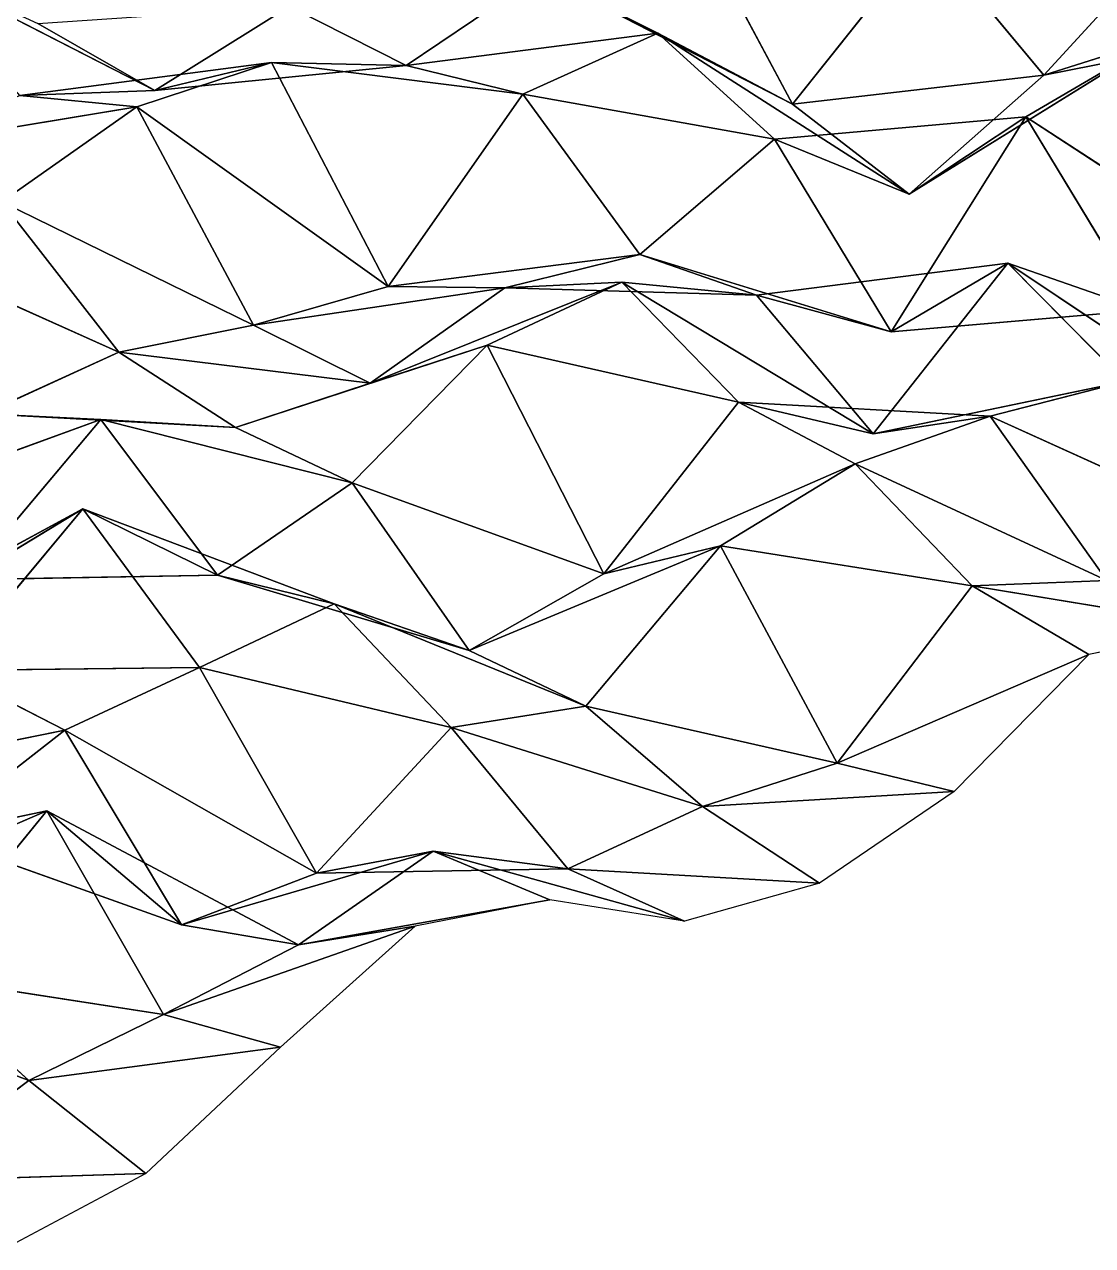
# Model space of a CAD drawing. Header units: metres. Extents: x -3703 to 431, y -1555 to 134.
# Drawn here: x -2411.8 to -2305.5, y -1152.8 to -1031.2 of the extents above; entities that cross this region are included whole.
import ezdxf

# ---------------------------------------------------------------- set-up
doc = ezdxf.new("R2010")
doc.units = ezdxf.units.M

msp = doc.modelspace()

# ---------------------------------------------------------------- linework, layer by layer
for p, q in [((-2346.9773, -1017.3152, -5489.7427), (-2335.3496, -1039.1039, -5525.1978)), ((-2335.3496, -1039.1039, -5525.1978), (-2346.9773, -1017.3152, -5489.7427)), ((-2296.8892, -1021.5759, -5514.452), (-2310.3057, -1036.2292, -5538.6714)), ((-2310.3057, -1036.2292, -5538.6714), (-2296.8892, -1021.5759, -5514.452)), ((-2321.933, -1022.2706, -5501.466), (-2335.3496, -1039.1039, -5525.1978)), ((-2335.3496, -1039.1039, -5525.1978), (-2321.933, -1022.2706, -5501.466)), ((-2321.933, -1022.2706, -5501.466), (-2310.3057, -1036.2292, -5538.6714)), ((-2310.3057, -1036.2292, -5538.6714), (-2321.933, -1022.2706, -5501.466)), ((-2398.854, -1037.7603, -5527.331), (-2423.898, -1024.899, -5517.3755)), ((-2423.898, -1024.899, -5517.3755), (-2398.854, -1037.7603, -5527.331)), ((-2360.3938, -1026.1862, -5515.255), (-2373.8098, -1035.2754, -5540.718)), ((-2373.8098, -1035.2754, -5540.718), (-2360.3938, -1026.1862, -5515.255)), ((-2335.3496, -1039.1039, -5525.1978), (-2360.3938, -1026.1862, -5515.255)), ((-2360.3938, -1026.1862, -5515.255), (-2348.7659, -1032.0547, -5554.269)), ((-2348.7659, -1032.0547, -5554.269), (-2360.3938, -1026.1862, -5515.255)), ((-2360.3938, -1026.1862, -5515.255), (-2335.3496, -1039.1039, -5525.1978)), ((-2385.4377, -1029.3804, -5501.7095), (-2398.854, -1037.7603, -5527.331)), ((-2398.854, -1037.7603, -5527.331), (-2385.4377, -1029.3804, -5501.7095)), ((-2385.4377, -1029.3804, -5501.7095), (-2373.8098, -1035.2754, -5540.718)), ((-2373.8098, -1035.2754, -5540.718), (-2385.4377, -1029.3804, -5501.7095)), ((-2410.4817, -1031.0618, -5488.5024), (-2398.854, -1037.7603, -5527.331)), ((-2398.854, -1037.7603, -5527.331), (-2410.4817, -1031.0618, -5488.5024)), ((-2285.2617, -1031.2744, -5552.611), (-2310.3057, -1036.2292, -5538.6714)), ((-2310.3057, -1036.2292, -5538.6714), (-2285.2617, -1031.2744, -5552.611)), ((-2348.7659, -1032.0547, -5554.269), (-2373.8098, -1035.2754, -5540.718)), ((-2373.8098, -1035.2754, -5540.718), (-2348.7659, -1032.0547, -5554.269)), ((-2348.7659, -1032.0547, -5554.269), (-2362.1824, -1038.1202, -5580.408)), ((-2362.1824, -1038.1202, -5580.408), (-2348.7659, -1032.0547, -5554.269)), ((-2335.3496, -1039.1039, -5525.1978), (-2348.7659, -1032.0547, -5554.269)), ((-2323.722, -1048.0784, -5563.5176), (-2348.7659, -1032.0547, -5554.269)), ((-2348.7659, -1032.0547, -5554.269), (-2335.3496, -1039.1039, -5525.1978)), ((-2348.7659, -1032.0547, -5554.269), (-2337.1384, -1042.5836, -5592.241)), ((-2337.1384, -1042.5836, -5592.241), (-2348.7659, -1032.0547, -5554.269)), ((-2348.7659, -1032.0547, -5554.269), (-2323.722, -1048.0784, -5563.5176)), ((-2298.678, -1032.5208, -5579.827), (-2323.722, -1048.0784, -5563.5176)), ((-2323.722, -1048.0784, -5563.5176), (-2298.678, -1032.5208, -5579.827)), ((-2298.678, -1032.5208, -5579.827), (-2312.0945, -1040.3555, -5605.571)), ((-2312.0945, -1040.3555, -5605.571), (-2298.678, -1032.5208, -5579.827)), ((-2310.3057, -1036.2292, -5538.6714), (-2298.678, -1032.5208, -5579.827)), ((-2298.678, -1032.5208, -5579.827), (-2310.3057, -1036.2292, -5538.6714)), ((-2387.2263, -1034.9658, -5568.282), (-2412.2705, -1038.2471, -5554.7173)), ((-2412.2705, -1038.2471, -5554.7173), (-2387.2263, -1034.9658, -5568.282)), ((-2387.2263, -1034.9658, -5568.282), (-2400.6428, -1039.3741, -5594.792)), ((-2400.6428, -1039.3741, -5594.792), (-2387.2263, -1034.9658, -5568.282)), ((-2398.854, -1037.7603, -5527.331), (-2387.2263, -1034.9658, -5568.282)), ((-2387.2263, -1034.9658, -5568.282), (-2398.854, -1037.7603, -5527.331)), ((-2373.8098, -1035.2754, -5540.718), (-2387.2263, -1034.9658, -5568.282)), ((-2362.1824, -1038.1202, -5580.408), (-2387.2263, -1034.9658, -5568.282)), ((-2387.2263, -1034.9658, -5568.282), (-2373.8098, -1035.2754, -5540.718)), ((-2387.2263, -1034.9658, -5568.282), (-2375.5986, -1057.2648, -5603.6226)), ((-2375.5986, -1057.2648, -5603.6226), (-2387.2263, -1034.9658, -5568.282)), ((-2387.2263, -1034.9658, -5568.282), (-2362.1824, -1038.1202, -5580.408)), ((-2373.8098, -1035.2754, -5540.718), (-2398.854, -1037.7603, -5527.331)), ((-2398.854, -1037.7603, -5527.331), (-2373.8098, -1035.2754, -5540.718)), ((-2373.8098, -1035.2754, -5540.718), (-2362.1824, -1038.1202, -5580.408)), ((-2362.1824, -1038.1202, -5580.408), (-2373.8098, -1035.2754, -5540.718)), ((-2310.3057, -1036.2292, -5538.6714), (-2335.3496, -1039.1039, -5525.1978)), ((-2335.3496, -1039.1039, -5525.1978), (-2310.3057, -1036.2292, -5538.6714)), ((-2310.3057, -1036.2292, -5538.6714), (-2323.722, -1048.0784, -5563.5176)), ((-2323.722, -1048.0784, -5563.5176), (-2310.3057, -1036.2292, -5538.6714)), ((-2398.854, -1037.7603, -5527.331), (-2412.2705, -1038.2471, -5554.7173)), ((-2412.2705, -1038.2471, -5554.7173), (-2398.854, -1037.7603, -5527.331)), ((-2412.2705, -1038.2471, -5554.7173), (-2400.6428, -1039.3741, -5594.792)), ((-2400.6428, -1039.3741, -5594.792), (-2412.2705, -1038.2471, -5554.7173)), ((-2362.1824, -1038.1202, -5580.408), (-2375.5986, -1057.2648, -5603.6226)), ((-2375.5986, -1057.2648, -5603.6226), (-2362.1824, -1038.1202, -5580.408)), ((-2337.1384, -1042.5836, -5592.241), (-2362.1824, -1038.1202, -5580.408)), ((-2362.1824, -1038.1202, -5580.408), (-2350.5547, -1054.0939, -5617.163)), ((-2350.5547, -1054.0939, -5617.163), (-2362.1824, -1038.1202, -5580.408)), ((-2362.1824, -1038.1202, -5580.408), (-2337.1384, -1042.5836, -5592.241)), ((-2400.6428, -1039.3741, -5594.792), (-2425.6868, -1043.5115, -5581.0356)), ((-2425.6868, -1043.5115, -5581.0356), (-2400.6428, -1039.3741, -5594.792)), ((-2400.6428, -1039.3741, -5594.792), (-2414.0593, -1048.8354, -5620.1724)), ((-2414.0593, -1048.8354, -5620.1724), (-2400.6428, -1039.3741, -5594.792)), ((-2375.5986, -1057.2648, -5603.6226), (-2400.6428, -1039.3741, -5594.792)), ((-2400.6428, -1039.3741, -5594.792), (-2389.0151, -1061.1064, -5630.26)), ((-2389.0151, -1061.1064, -5630.26), (-2400.6428, -1039.3741, -5594.792)), ((-2400.6428, -1039.3741, -5594.792), (-2375.5986, -1057.2648, -5603.6226)), ((-2335.3496, -1039.1039, -5525.1978), (-2323.722, -1048.0784, -5563.5176)), ((-2323.722, -1048.0784, -5563.5176), (-2335.3496, -1039.1039, -5525.1978)), ((-2312.0945, -1040.3555, -5605.571), (-2337.1384, -1042.5836, -5592.241)), ((-2337.1384, -1042.5836, -5592.241), (-2312.0945, -1040.3555, -5605.571)), ((-2312.0945, -1040.3555, -5605.571), (-2325.5107, -1061.7888, -5628.2734)), ((-2325.5107, -1061.7888, -5628.2734), (-2312.0945, -1040.3555, -5605.571)), ((-2323.722, -1048.0784, -5563.5176), (-2312.0945, -1040.3555, -5605.571)), ((-2312.0945, -1040.3555, -5605.571), (-2323.722, -1048.0784, -5563.5176)), ((-2287.0505, -1056.73, -5614.7407), (-2312.0945, -1040.3555, -5605.571)), ((-2312.0945, -1040.3555, -5605.571), (-2300.4668, -1059.6298, -5641.5874)), ((-2300.4668, -1059.6298, -5641.5874), (-2312.0945, -1040.3555, -5605.571)), ((-2312.0945, -1040.3555, -5605.571), (-2287.0505, -1056.73, -5614.7407)), ((-2337.1384, -1042.5836, -5592.241), (-2350.5547, -1054.0939, -5617.163)), ((-2350.5547, -1054.0939, -5617.163), (-2337.1384, -1042.5836, -5592.241)), ((-2323.722, -1048.0784, -5563.5176), (-2337.1384, -1042.5836, -5592.241)), ((-2337.1384, -1042.5836, -5592.241), (-2323.722, -1048.0784, -5563.5176)), ((-2337.1384, -1042.5836, -5592.241), (-2325.5107, -1061.7888, -5628.2734)), ((-2325.5107, -1061.7888, -5628.2734), (-2337.1384, -1042.5836, -5592.241)), ((-2389.0151, -1061.1064, -5630.26), (-2414.0593, -1048.8354, -5620.1724)), ((-2414.0593, -1048.8354, -5620.1724), (-2402.4316, -1063.8231, -5657.1475)), ((-2402.4316, -1063.8231, -5657.1475), (-2414.0593, -1048.8354, -5620.1724)), ((-2414.0593, -1048.8354, -5620.1724), (-2389.0151, -1061.1064, -5630.26)), ((-2402.4316, -1063.8231, -5657.1475), (-2427.4758, -1052.5685, -5646.833)), ((-2427.4758, -1052.5685, -5646.833), (-2402.4316, -1063.8231, -5657.1475)), ((-2350.5547, -1054.0939, -5617.163), (-2375.5986, -1057.2648, -5603.6226)), ((-2375.5986, -1057.2648, -5603.6226), (-2350.5547, -1054.0939, -5617.163)), ((-2350.5547, -1054.0939, -5617.163), (-2363.9712, -1057.39, -5643.922)), ((-2363.9712, -1057.39, -5643.922), (-2350.5547, -1054.0939, -5617.163)), ((-2325.5107, -1061.7888, -5628.2734), (-2350.5547, -1054.0939, -5617.163)), ((-2350.5547, -1054.0939, -5617.163), (-2338.9272, -1058.121, -5656.5894)), ((-2338.9272, -1058.121, -5656.5894), (-2350.5547, -1054.0939, -5617.163)), ((-2350.5547, -1054.0939, -5617.163), (-2325.5107, -1061.7888, -5628.2734)), ((-2313.8833, -1054.932, -5670.134), (-2338.9272, -1058.121, -5656.5894)), ((-2338.9272, -1058.121, -5656.5894), (-2313.8833, -1054.932, -5670.134)), ((-2313.8833, -1054.932, -5670.134), (-2327.2998, -1071.9574, -5693.8223)), ((-2327.2998, -1071.9574, -5693.8223), (-2313.8833, -1054.932, -5670.134)), ((-2325.5107, -1061.7888, -5628.2734), (-2313.8833, -1054.932, -5670.134)), ((-2313.8833, -1054.932, -5670.134), (-2325.5107, -1061.7888, -5628.2734)), ((-2300.4668, -1059.6298, -5641.5874), (-2313.8833, -1054.932, -5670.134)), ((-2288.8394, -1071.7034, -5679.215), (-2313.8833, -1054.932, -5670.134)), ((-2313.8833, -1054.932, -5670.134), (-2300.4668, -1059.6298, -5641.5874)), ((-2313.8833, -1054.932, -5670.134), (-2302.2559, -1066.7301, -5707.8223)), ((-2302.2559, -1066.7301, -5707.8223), (-2313.8833, -1054.932, -5670.134)), ((-2313.8833, -1054.932, -5670.134), (-2288.8394, -1071.7034, -5679.215)), ((-2352.3438, -1056.8275, -5684.374), (-2377.3877, -1066.9039, -5669.2896)), ((-2377.3877, -1066.9039, -5669.2896), (-2352.3438, -1056.8275, -5684.374)), ((-2352.3438, -1056.8275, -5684.374), (-2365.76, -1063.1207, -5710.4624)), ((-2365.76, -1063.1207, -5710.4624), (-2352.3438, -1056.8275, -5684.374)), ((-2363.9712, -1057.39, -5643.922), (-2352.3438, -1056.8275, -5684.374)), ((-2352.3438, -1056.8275, -5684.374), (-2363.9712, -1057.39, -5643.922)), ((-2338.9272, -1058.121, -5656.5894), (-2352.3438, -1056.8275, -5684.374)), ((-2327.2998, -1071.9574, -5693.8223), (-2352.3438, -1056.8275, -5684.374)), ((-2352.3438, -1056.8275, -5684.374), (-2338.9272, -1058.121, -5656.5894)), ((-2352.3438, -1056.8275, -5684.374), (-2340.716, -1068.8054, -5722.0225)), ((-2340.716, -1068.8054, -5722.0225), (-2352.3438, -1056.8275, -5684.374)), ((-2352.3438, -1056.8275, -5684.374), (-2327.2998, -1071.9574, -5693.8223)), ((-2375.5986, -1057.2648, -5603.6226), (-2389.0151, -1061.1064, -5630.26)), ((-2389.0151, -1061.1064, -5630.26), (-2375.5986, -1057.2648, -5603.6226)), ((-2363.9712, -1057.39, -5643.922), (-2389.0151, -1061.1064, -5630.26)), ((-2389.0151, -1061.1064, -5630.26), (-2363.9712, -1057.39, -5643.922)), ((-2363.9712, -1057.39, -5643.922), (-2377.3877, -1066.9039, -5669.2896)), ((-2377.3877, -1066.9039, -5669.2896), (-2363.9712, -1057.39, -5643.922)), ((-2375.5986, -1057.2648, -5603.6226), (-2363.9712, -1057.39, -5643.922)), ((-2363.9712, -1057.39, -5643.922), (-2375.5986, -1057.2648, -5603.6226)), ((-2338.9272, -1058.121, -5656.5894), (-2363.9712, -1057.39, -5643.922)), ((-2363.9712, -1057.39, -5643.922), (-2338.9272, -1058.121, -5656.5894)), ((-2325.5107, -1061.7888, -5628.2734), (-2338.9272, -1058.121, -5656.5894)), ((-2338.9272, -1058.121, -5656.5894), (-2325.5107, -1061.7888, -5628.2734)), ((-2338.9272, -1058.121, -5656.5894), (-2327.2998, -1071.9574, -5693.8223)), ((-2327.2998, -1071.9574, -5693.8223), (-2338.9272, -1058.121, -5656.5894)), ((-2300.4668, -1059.6298, -5641.5874), (-2325.5107, -1061.7888, -5628.2734)), ((-2325.5107, -1061.7888, -5628.2734), (-2300.4668, -1059.6298, -5641.5874)), ((-2389.0151, -1061.1064, -5630.26), (-2402.4316, -1063.8231, -5657.1475)), ((-2402.4316, -1063.8231, -5657.1475), (-2389.0151, -1061.1064, -5630.26)), ((-2389.0151, -1061.1064, -5630.26), (-2377.3877, -1066.9039, -5669.2896)), ((-2377.3877, -1066.9039, -5669.2896), (-2389.0151, -1061.1064, -5630.26)), ((-2402.4316, -1063.8231, -5657.1475), (-2415.848, -1069.9384, -5683.2754)), ((-2415.848, -1069.9384, -5683.2754), (-2402.4316, -1063.8231, -5657.1475)), ((-2377.3877, -1066.9039, -5669.2896), (-2402.4316, -1063.8231, -5657.1475)), ((-2402.4316, -1063.8231, -5657.1475), (-2390.804, -1071.3273, -5695.796)), ((-2390.804, -1071.3273, -5695.796), (-2402.4316, -1063.8231, -5657.1475)), ((-2402.4316, -1063.8231, -5657.1475), (-2377.3877, -1066.9039, -5669.2896)), ((-2365.76, -1063.1207, -5710.4624), (-2390.804, -1071.3273, -5695.796)), ((-2390.804, -1071.3273, -5695.796), (-2365.76, -1063.1207, -5710.4624)), ((-2365.76, -1063.1207, -5710.4624), (-2379.1765, -1076.8348, -5734.891)), ((-2379.1765, -1076.8348, -5734.891), (-2365.76, -1063.1207, -5710.4624)), ((-2377.3877, -1066.9039, -5669.2896), (-2365.76, -1063.1207, -5710.4624)), ((-2365.76, -1063.1207, -5710.4624), (-2377.3877, -1066.9039, -5669.2896)), ((-2340.716, -1068.8054, -5722.0225), (-2365.76, -1063.1207, -5710.4624)), ((-2365.76, -1063.1207, -5710.4624), (-2354.1326, -1085.8927, -5745.697)), ((-2354.1326, -1085.8927, -5745.697), (-2365.76, -1063.1207, -5710.4624)), ((-2365.76, -1063.1207, -5710.4624), (-2340.716, -1068.8054, -5722.0225)), ((-2377.3877, -1066.9039, -5669.2896), (-2390.804, -1071.3273, -5695.796)), ((-2390.804, -1071.3273, -5695.796), (-2377.3877, -1066.9039, -5669.2896)), ((-2302.2559, -1066.7301, -5707.8223), (-2327.2998, -1071.9574, -5693.8223)), ((-2327.2998, -1071.9574, -5693.8223), (-2302.2559, -1066.7301, -5707.8223)), ((-2302.2559, -1066.7301, -5707.8223), (-2315.672, -1070.1976, -5734.542)), ((-2315.672, -1070.1976, -5734.542), (-2302.2559, -1066.7301, -5707.8223)), ((-2340.716, -1068.8054, -5722.0225), (-2354.1326, -1085.8927, -5745.697)), ((-2354.1326, -1085.8927, -5745.697), (-2340.716, -1068.8054, -5722.0225)), ((-2327.2998, -1071.9574, -5693.8223), (-2340.716, -1068.8054, -5722.0225)), ((-2315.672, -1070.1976, -5734.542), (-2340.716, -1068.8054, -5722.0225)), ((-2340.716, -1068.8054, -5722.0225), (-2327.2998, -1071.9574, -5693.8223)), ((-2340.716, -1068.8054, -5722.0225), (-2329.0886, -1074.9418, -5760.9766)), ((-2329.0886, -1074.9418, -5760.9766), (-2340.716, -1068.8054, -5722.0225)), ((-2340.716, -1068.8054, -5722.0225), (-2315.672, -1070.1976, -5734.542)), ((-2390.804, -1071.3273, -5695.796), (-2415.848, -1069.9384, -5683.2754)), ((-2415.848, -1069.9384, -5683.2754), (-2404.2205, -1070.5288, -5723.4697)), ((-2404.2205, -1070.5288, -5723.4697), (-2415.848, -1069.9384, -5683.2754)), ((-2415.848, -1069.9384, -5683.2754), (-2390.804, -1071.3273, -5695.796)), ((-2315.672, -1070.1976, -5734.542), (-2329.0886, -1074.9418, -5760.9766)), ((-2329.0886, -1074.9418, -5760.9766), (-2315.672, -1070.1976, -5734.542)), ((-2327.2998, -1071.9574, -5693.8223), (-2315.672, -1070.1976, -5734.542)), ((-2315.672, -1070.1976, -5734.542), (-2327.2998, -1071.9574, -5693.8223)), ((-2290.6282, -1081.5251, -5744.8403), (-2315.672, -1070.1976, -5734.542)), ((-2315.672, -1070.1976, -5734.542), (-2304.0447, -1086.5503, -5771.2124)), ((-2304.0447, -1086.5503, -5771.2124), (-2315.672, -1070.1976, -5734.542)), ((-2315.672, -1070.1976, -5734.542), (-2290.6282, -1081.5251, -5744.8403)), ((-2404.2205, -1070.5288, -5723.4697), (-2429.2644, -1079.5996, -5708.6104)), ((-2429.2644, -1079.5996, -5708.6104), (-2404.2205, -1070.5288, -5723.4697)), ((-2404.2205, -1070.5288, -5723.4697), (-2417.6367, -1086.4689, -5747.401)), ((-2417.6367, -1086.4689, -5747.401), (-2404.2205, -1070.5288, -5723.4697)), ((-2390.804, -1071.3273, -5695.796), (-2404.2205, -1070.5288, -5723.4697)), ((-2379.1765, -1076.8348, -5734.891), (-2404.2205, -1070.5288, -5723.4697)), ((-2404.2205, -1070.5288, -5723.4697), (-2390.804, -1071.3273, -5695.796)), ((-2404.2205, -1070.5288, -5723.4697), (-2392.5928, -1086.0211, -5760.332)), ((-2392.5928, -1086.0211, -5760.332), (-2404.2205, -1070.5288, -5723.4697)), ((-2404.2205, -1070.5288, -5723.4697), (-2379.1765, -1076.8348, -5734.891)), ((-2390.804, -1071.3273, -5695.796), (-2379.1765, -1076.8348, -5734.891)), ((-2379.1765, -1076.8348, -5734.891), (-2390.804, -1071.3273, -5695.796)), ((-2329.0886, -1074.9418, -5760.9766), (-2354.1326, -1085.8927, -5745.697)), ((-2354.1326, -1085.8927, -5745.697), (-2329.0886, -1074.9418, -5760.9766)), ((-2329.0886, -1074.9418, -5760.9766), (-2342.505, -1083.115, -5786.6445)), ((-2342.505, -1083.115, -5786.6445), (-2329.0886, -1074.9418, -5760.9766)), ((-2304.0447, -1086.5503, -5771.2124), (-2329.0886, -1074.9418, -5760.9766)), ((-2329.0886, -1074.9418, -5760.9766), (-2317.461, -1087.0817, -5798.589)), ((-2317.461, -1087.0817, -5798.589), (-2329.0886, -1074.9418, -5760.9766)), ((-2329.0886, -1074.9418, -5760.9766), (-2304.0447, -1086.5503, -5771.2124)), ((-2379.1765, -1076.8348, -5734.891), (-2392.5928, -1086.0211, -5760.332)), ((-2392.5928, -1086.0211, -5760.332), (-2379.1765, -1076.8348, -5734.891)), ((-2354.1326, -1085.8927, -5745.697), (-2379.1765, -1076.8348, -5734.891)), ((-2379.1765, -1076.8348, -5734.891), (-2367.5488, -1093.5177, -5771.4873)), ((-2367.5488, -1093.5177, -5771.4873), (-2379.1765, -1076.8348, -5734.891)), ((-2379.1765, -1076.8348, -5734.891), (-2354.1326, -1085.8927, -5745.697)), ((-2406.0093, -1079.4098, -5789.306), (-2431.0532, -1092.9856, -5773.4395)), ((-2431.0532, -1092.9856, -5773.4395), (-2406.0093, -1079.4098, -5789.306)), ((-2406.0093, -1079.4098, -5789.306), (-2419.4258, -1095.5051, -5813.2026)), ((-2419.4258, -1095.5051, -5813.2026), (-2406.0093, -1079.4098, -5789.306)), ((-2417.6367, -1086.4689, -5747.401), (-2406.0093, -1079.4098, -5789.306)), ((-2406.0093, -1079.4098, -5789.306), (-2417.6367, -1086.4689, -5747.401)), ((-2392.5928, -1086.0211, -5760.332), (-2406.0093, -1079.4098, -5789.306)), ((-2380.9653, -1088.8733, -5800.0215), (-2406.0093, -1079.4098, -5789.306)), ((-2406.0093, -1079.4098, -5789.306), (-2392.5928, -1086.0211, -5760.332)), ((-2406.0093, -1079.4098, -5789.306), (-2394.3818, -1095.2256, -5826.096)), ((-2394.3818, -1095.2256, -5826.096), (-2406.0093, -1079.4098, -5789.306)), ((-2406.0093, -1079.4098, -5789.306), (-2380.9653, -1088.8733, -5800.0215)), ((-2342.505, -1083.115, -5786.6445), (-2367.5488, -1093.5177, -5771.4873)), ((-2367.5488, -1093.5177, -5771.4873), (-2342.505, -1083.115, -5786.6445)), ((-2342.505, -1083.115, -5786.6445), (-2355.9214, -1099.0826, -5810.57)), ((-2355.9214, -1099.0826, -5810.57), (-2342.505, -1083.115, -5786.6445)), ((-2354.1326, -1085.8927, -5745.697), (-2342.505, -1083.115, -5786.6445)), ((-2342.505, -1083.115, -5786.6445), (-2354.1326, -1085.8927, -5745.697)), ((-2317.461, -1087.0817, -5798.589), (-2342.505, -1083.115, -5786.6445)), ((-2342.505, -1083.115, -5786.6445), (-2330.8774, -1104.7305, -5822.138)), ((-2330.8774, -1104.7305, -5822.138), (-2342.505, -1083.115, -5786.6445)), ((-2342.505, -1083.115, -5786.6445), (-2317.461, -1087.0817, -5798.589)), ((-2392.5928, -1086.0211, -5760.332), (-2417.6367, -1086.4689, -5747.401)), ((-2417.6367, -1086.4689, -5747.401), (-2392.5928, -1086.0211, -5760.332)), ((-2367.5488, -1093.5177, -5771.4873), (-2392.5928, -1086.0211, -5760.332)), ((-2392.5928, -1086.0211, -5760.332), (-2380.9653, -1088.8733, -5800.0215)), ((-2380.9653, -1088.8733, -5800.0215), (-2392.5928, -1086.0211, -5760.332)), ((-2392.5928, -1086.0211, -5760.332), (-2367.5488, -1093.5177, -5771.4873)), ((-2354.1326, -1085.8927, -5745.697), (-2367.5488, -1093.5177, -5771.4873)), ((-2367.5488, -1093.5177, -5771.4873), (-2354.1326, -1085.8927, -5745.697)), ((-2317.461, -1087.0817, -5798.589), (-2330.8774, -1104.7305, -5822.138)), ((-2330.8774, -1104.7305, -5822.138), (-2317.461, -1087.0817, -5798.589)), ((-2304.0447, -1086.5503, -5771.2124), (-2317.461, -1087.0817, -5798.589)), ((-2317.461, -1087.0817, -5798.589), (-2304.0447, -1086.5503, -5771.2124)), ((-2292.417, -1091.201, -5810.499), (-2317.461, -1087.0817, -5798.589)), ((-2317.461, -1087.0817, -5798.589), (-2305.8335, -1093.9143, -5837.3877)), ((-2305.8335, -1093.9143, -5837.3877), (-2317.461, -1087.0817, -5798.589)), ((-2317.461, -1087.0817, -5798.589), (-2292.417, -1091.201, -5810.499)), ((-2380.9653, -1088.8733, -5800.0215), (-2394.3818, -1095.2256, -5826.096)), ((-2394.3818, -1095.2256, -5826.096), (-2380.9653, -1088.8733, -5800.0215)), ((-2367.5488, -1093.5177, -5771.4873), (-2380.9653, -1088.8733, -5800.0215)), ((-2355.9214, -1099.0826, -5810.57), (-2380.9653, -1088.8733, -5800.0215)), ((-2380.9653, -1088.8733, -5800.0215), (-2367.5488, -1093.5177, -5771.4873)), ((-2380.9653, -1088.8733, -5800.0215), (-2369.338, -1101.1913, -5837.5938)), ((-2369.338, -1101.1913, -5837.5938), (-2380.9653, -1088.8733, -5800.0215)), ((-2380.9653, -1088.8733, -5800.0215), (-2355.9214, -1099.0826, -5810.57)), ((-2292.417, -1091.201, -5810.499), (-2305.8335, -1093.9143, -5837.3877)), ((-2367.5488, -1093.5177, -5771.4873), (-2355.9214, -1099.0826, -5810.57)), ((-2355.9214, -1099.0826, -5810.57), (-2367.5488, -1093.5177, -5771.4873)), ((-2305.8335, -1093.9143, -5837.3877), (-2330.8774, -1104.7305, -5822.138)), ((-2330.8774, -1104.7305, -5822.138), (-2305.8335, -1093.9143, -5837.3877)), ((-2305.8335, -1093.9143, -5837.3877), (-2319.25, -1107.5591, -5861.832)), ((-2394.3818, -1095.2256, -5826.096), (-2419.4258, -1095.5051, -5813.2026)), ((-2419.4258, -1095.5051, -5813.2026), (-2394.3818, -1095.2256, -5826.096)), ((-2419.4258, -1095.5051, -5813.2026), (-2407.798, -1101.4558, -5852.1987)), ((-2407.798, -1101.4558, -5852.1987), (-2419.4258, -1095.5051, -5813.2026)), ((-2394.3818, -1095.2256, -5826.096), (-2407.798, -1101.4558, -5852.1987)), ((-2407.798, -1101.4558, -5852.1987), (-2394.3818, -1095.2256, -5826.096)), ((-2369.338, -1101.1913, -5837.5938), (-2394.3818, -1095.2256, -5826.096)), ((-2394.3818, -1095.2256, -5826.096), (-2382.7542, -1115.6907, -5861.8467)), ((-2382.7542, -1115.6907, -5861.8467), (-2394.3818, -1095.2256, -5826.096)), ((-2394.3818, -1095.2256, -5826.096), (-2369.338, -1101.1913, -5837.5938)), ((-2355.9214, -1099.0826, -5810.57), (-2369.338, -1101.1913, -5837.5938)), ((-2369.338, -1101.1913, -5837.5938), (-2355.9214, -1099.0826, -5810.57)), ((-2330.8774, -1104.7305, -5822.138), (-2355.9214, -1099.0826, -5810.57)), ((-2355.9214, -1099.0826, -5810.57), (-2344.294, -1109.066, -5848.664)), ((-2344.294, -1109.066, -5848.664), (-2355.9214, -1099.0826, -5810.57)), ((-2355.9214, -1099.0826, -5810.57), (-2330.8774, -1104.7305, -5822.138)), ((-2407.798, -1101.4558, -5852.1987), (-2432.842, -1106.5027, -5838.239)), ((-2432.842, -1106.5027, -5838.239), (-2407.798, -1101.4558, -5852.1987)), ((-2407.798, -1101.4558, -5852.1987), (-2421.2146, -1111.9088, -5877.3564)), ((-2421.2146, -1111.9088, -5877.3564), (-2407.798, -1101.4558, -5852.1987)), ((-2382.7542, -1115.6907, -5861.8467), (-2407.798, -1101.4558, -5852.1987)), ((-2407.798, -1101.4558, -5852.1987), (-2396.1707, -1120.8523, -5888.188)), ((-2396.1707, -1120.8523, -5888.188), (-2407.798, -1101.4558, -5852.1987)), ((-2407.798, -1101.4558, -5852.1987), (-2382.7542, -1115.6907, -5861.8467)), ((-2369.338, -1101.1913, -5837.5938), (-2382.7542, -1115.6907, -5861.8467)), ((-2382.7542, -1115.6907, -5861.8467), (-2369.338, -1101.1913, -5837.5938)), ((-2344.294, -1109.066, -5848.664), (-2369.338, -1101.1913, -5837.5938)), ((-2369.338, -1101.1913, -5837.5938), (-2357.7102, -1115.262, -5874.774)), ((-2357.7102, -1115.262, -5874.774), (-2369.338, -1101.1913, -5837.5938)), ((-2369.338, -1101.1913, -5837.5938), (-2344.294, -1109.066, -5848.664)), ((-2330.8774, -1104.7305, -5822.138), (-2344.294, -1109.066, -5848.664)), ((-2344.294, -1109.066, -5848.664), (-2330.8774, -1104.7305, -5822.138)), ((-2330.8774, -1104.7305, -5822.138), (-2319.25, -1107.5591, -5861.832)), ((-2319.25, -1107.5591, -5861.832), (-2330.8774, -1104.7305, -5822.138)), ((-2319.25, -1107.5591, -5861.832), (-2344.294, -1109.066, -5848.664)), ((-2344.294, -1109.066, -5848.664), (-2319.25, -1107.5591, -5861.832)), ((-2319.25, -1107.5591, -5861.832), (-2332.6663, -1116.6849, -5887.287)), ((-2344.294, -1109.066, -5848.664), (-2357.7102, -1115.262, -5874.774)), ((-2357.7102, -1115.262, -5874.774), (-2344.294, -1109.066, -5848.664)), ((-2344.294, -1109.066, -5848.664), (-2332.6663, -1116.6849, -5887.287)), ((-2332.6663, -1116.6849, -5887.287), (-2344.294, -1109.066, -5848.664)), ((-2409.5872, -1109.5105, -5918.2197), (-2434.631, -1120.2896, -5902.9785)), ((-2434.631, -1120.2896, -5902.9785), (-2409.5872, -1109.5105, -5918.2197)), ((-2409.5872, -1109.5105, -5918.2197), (-2423.0034, -1125.8973, -5942.0513)), ((-2423.0034, -1125.8973, -5942.0513), (-2409.5872, -1109.5105, -5918.2197)), ((-2421.2146, -1111.9088, -5877.3564), (-2409.5872, -1109.5105, -5918.2197)), ((-2409.5872, -1109.5105, -5918.2197), (-2421.2146, -1111.9088, -5877.3564)), ((-2396.1707, -1120.8523, -5888.188), (-2409.5872, -1109.5105, -5918.2197)), ((-2384.5432, -1122.8452, -5928.0693), (-2409.5872, -1109.5105, -5918.2197)), ((-2409.5872, -1109.5105, -5918.2197), (-2396.1707, -1120.8523, -5888.188)), ((-2409.5872, -1109.5105, -5918.2197), (-2397.9595, -1129.7644, -5954.0176)), ((-2397.9595, -1129.7644, -5954.0176), (-2409.5872, -1109.5105, -5918.2197)), ((-2409.5872, -1109.5105, -5918.2197), (-2384.5432, -1122.8452, -5928.0693)), ((-2396.1707, -1120.8523, -5888.188), (-2421.2146, -1111.9088, -5877.3564)), ((-2421.2146, -1111.9088, -5877.3564), (-2396.1707, -1120.8523, -5888.188)), ((-2371.1267, -1113.5237, -5902.6577), (-2396.1707, -1120.8523, -5888.188)), ((-2396.1707, -1120.8523, -5888.188), (-2371.1267, -1113.5237, -5902.6577)), ((-2371.1267, -1113.5237, -5902.6577), (-2384.5432, -1122.8452, -5928.0693)), ((-2384.5432, -1122.8452, -5928.0693), (-2371.1267, -1113.5237, -5902.6577)), ((-2382.7542, -1115.6907, -5861.8467), (-2371.1267, -1113.5237, -5902.6577)), ((-2371.1267, -1113.5237, -5902.6577), (-2382.7542, -1115.6907, -5861.8467)), ((-2357.7102, -1115.262, -5874.774), (-2371.1267, -1113.5237, -5902.6577)), ((-2346.0828, -1120.4906, -5913.931), (-2371.1267, -1113.5237, -5902.6577)), ((-2371.1267, -1113.5237, -5902.6577), (-2357.7102, -1115.262, -5874.774)), ((-2371.1267, -1113.5237, -5902.6577), (-2359.4993, -1118.3523, -5941.9053)), ((-2359.4993, -1118.3523, -5941.9053), (-2371.1267, -1113.5237, -5902.6577)), ((-2371.1267, -1113.5237, -5902.6577), (-2346.0828, -1120.4906, -5913.931)), ((-2357.7102, -1115.262, -5874.774), (-2382.7542, -1115.6907, -5861.8467)), ((-2382.7542, -1115.6907, -5861.8467), (-2357.7102, -1115.262, -5874.774)), ((-2332.6663, -1116.6849, -5887.287), (-2357.7102, -1115.262, -5874.774)), ((-2357.7102, -1115.262, -5874.774), (-2346.0828, -1120.4906, -5913.931)), ((-2346.0828, -1120.4906, -5913.931), (-2357.7102, -1115.262, -5874.774)), ((-2357.7102, -1115.262, -5874.774), (-2332.6663, -1116.6849, -5887.287)), ((-2382.7542, -1115.6907, -5861.8467), (-2396.1707, -1120.8523, -5888.188)), ((-2396.1707, -1120.8523, -5888.188), (-2382.7542, -1115.6907, -5861.8467)), ((-2332.6663, -1116.6849, -5887.287), (-2346.0828, -1120.4906, -5913.931)), ((-2359.4993, -1118.3523, -5941.9053), (-2384.5432, -1122.8452, -5928.0693)), ((-2384.5432, -1122.8452, -5928.0693), (-2359.4993, -1118.3523, -5941.9053)), ((-2359.4993, -1118.3523, -5941.9053), (-2372.9155, -1120.9863, -5968.8115)), ((-2346.0828, -1120.4906, -5913.931), (-2359.4993, -1118.3523, -5941.9053)), ((-2372.9155, -1120.9863, -5968.8115), (-2397.9595, -1129.7644, -5954.0176)), ((-2397.9595, -1129.7644, -5954.0176), (-2372.9155, -1120.9863, -5968.8115)), ((-2396.1707, -1120.8523, -5888.188), (-2384.5432, -1122.8452, -5928.0693)), ((-2384.5432, -1122.8452, -5928.0693), (-2396.1707, -1120.8523, -5888.188)), ((-2372.9155, -1120.9863, -5968.8115), (-2386.332, -1133.0396, -5993.612)), ((-2384.5432, -1122.8452, -5928.0693), (-2372.9155, -1120.9863, -5968.8115)), ((-2372.9155, -1120.9863, -5968.8115), (-2384.5432, -1122.8452, -5928.0693)), ((-2384.5432, -1122.8452, -5928.0693), (-2397.9595, -1129.7644, -5954.0176)), ((-2397.9595, -1129.7644, -5954.0176), (-2384.5432, -1122.8452, -5928.0693)), ((-2397.9595, -1129.7644, -5954.0176), (-2423.0034, -1125.8973, -5942.0513)), ((-2423.0034, -1125.8973, -5942.0513), (-2411.376, -1136.3517, -5980.04)), ((-2411.376, -1136.3517, -5980.04), (-2423.0034, -1125.8973, -5942.0513)), ((-2423.0034, -1125.8973, -5942.0513), (-2397.9595, -1129.7644, -5954.0176)), ((-2411.376, -1136.3517, -5980.04), (-2436.42, -1126.8063, -5969.3433)), ((-2436.42, -1126.8063, -5969.3433), (-2411.376, -1136.3517, -5980.04)), ((-2397.9595, -1129.7644, -5954.0176), (-2411.376, -1136.3517, -5980.04)), ((-2411.376, -1136.3517, -5980.04), (-2397.9595, -1129.7644, -5954.0176)), ((-2397.9595, -1129.7644, -5954.0176), (-2386.332, -1133.0396, -5993.612)), ((-2386.332, -1133.0396, -5993.612), (-2397.9595, -1129.7644, -5954.0176)), ((-2386.332, -1133.0396, -5993.612), (-2411.376, -1136.3517, -5980.04)), ((-2411.376, -1136.3517, -5980.04), (-2386.332, -1133.0396, -5993.612)), ((-2386.332, -1133.0396, -5993.612), (-2399.7483, -1145.6086, -6018.2964)), ((-2411.376, -1136.3517, -5980.04), (-2424.7922, -1146.414, -6005.285)), ((-2424.7922, -1146.414, -6005.285), (-2411.376, -1136.3517, -5980.04)), ((-2411.376, -1136.3517, -5980.04), (-2399.7483, -1145.6086, -6018.2964)), ((-2399.7483, -1145.6086, -6018.2964), (-2411.376, -1136.3517, -5980.04)), ((-2399.7483, -1145.6086, -6018.2964), (-2424.7922, -1146.414, -6005.285)), ((-2424.7922, -1146.414, -6005.285), (-2399.7483, -1145.6086, -6018.2964)), ((-2399.7483, -1145.6086, -6018.2964), (-2413.1648, -1152.7942, -6044.1855))]:
    msp.add_line(p, q)
for points in [[(-2346.9773, -1017.3152, -5489.7427), (-2335.3496, -1039.1039, -5525.1978), (-2360.3938, -1026.1862, -5515.255), (-2360.3938, -1026.186, -5515.255)], [(-2335.3496, -1039.1039, -5525.1978), (-2346.9773, -1017.3152, -5489.7427), (-2321.933, -1022.2706, -5501.466), (-2321.933, -1022.2705, -5501.466)], [(-2310.3057, -1036.2292, -5538.6714), (-2321.933, -1022.2706, -5501.466), (-2296.8892, -1021.5759, -5514.452), (-2296.8892, -1021.5758, -5514.452)], [(-2296.8892, -1021.5759, -5514.452), (-2285.2617, -1031.2744, -5552.611), (-2310.3057, -1036.2292, -5538.6714), (-2310.3057, -1036.2291, -5538.6714)], [(-2321.933, -1022.2706, -5501.466), (-2310.3057, -1036.2292, -5538.6714), (-2335.3496, -1039.1039, -5525.1978), (-2335.3496, -1039.1038, -5525.1978)], [(-2410.4817, -1031.0618, -5488.5024), (-2398.854, -1037.7603, -5527.331), (-2423.898, -1024.899, -5517.3755), (-2423.898, -1024.8989, -5517.3755)], [(-2412.2705, -1038.2471, -5554.7173), (-2423.898, -1024.899, -5517.3755), (-2398.854, -1037.7603, -5527.331), (-2398.854, -1037.7601, -5527.331)], [(-2373.8098, -1035.2754, -5540.718), (-2385.4377, -1029.3804, -5501.7095), (-2360.3938, -1026.1862, -5515.255), (-2360.3938, -1026.186, -5515.255)], [(-2360.3938, -1026.1862, -5515.255), (-2348.7659, -1032.0547, -5554.269), (-2373.8098, -1035.2754, -5540.718), (-2373.8098, -1035.2753, -5540.718)], [(-2348.7659, -1032.0547, -5554.269), (-2360.3938, -1026.1862, -5515.255), (-2335.3496, -1039.1039, -5525.1978), (-2335.3496, -1039.1038, -5525.1978)], [(-2398.854, -1037.7603, -5527.331), (-2410.4817, -1031.0618, -5488.5024), (-2385.4377, -1029.3804, -5501.7095), (-2385.4377, -1029.3802, -5501.7095)], [(-2385.4377, -1029.3804, -5501.7095), (-2373.8098, -1035.2754, -5540.718), (-2398.854, -1037.7603, -5527.331), (-2398.854, -1037.7601, -5527.331)], [(-2298.678, -1032.5208, -5579.827), (-2310.3057, -1036.2292, -5538.6714), (-2285.2617, -1031.2744, -5552.611), (-2285.2617, -1031.2743, -5552.611)], [(-2362.1824, -1038.1202, -5580.408), (-2373.8098, -1035.2754, -5540.718), (-2348.7659, -1032.0547, -5554.269), (-2348.7659, -1032.0546, -5554.269)], [(-2348.7659, -1032.0547, -5554.269), (-2337.1384, -1042.5836, -5592.241), (-2362.1824, -1038.1202, -5580.408), (-2362.1824, -1038.1201, -5580.408)], [(-2335.3496, -1039.1039, -5525.1978), (-2323.722, -1048.0784, -5563.5176), (-2348.7659, -1032.0547, -5554.269), (-2348.7659, -1032.0546, -5554.269)], [(-2337.1384, -1042.5836, -5592.241), (-2348.7659, -1032.0547, -5554.269), (-2323.722, -1048.0784, -5563.5176), (-2323.722, -1048.0782, -5563.5176)], [(-2312.0945, -1040.3555, -5605.571), (-2323.722, -1048.0784, -5563.5176), (-2298.678, -1032.5208, -5579.827), (-2298.678, -1032.5206, -5579.827)], [(-2310.3057, -1036.2292, -5538.6714), (-2298.678, -1032.5208, -5579.827), (-2323.722, -1048.0784, -5563.5176), (-2323.722, -1048.0782, -5563.5176)], [(-2298.678, -1032.5208, -5579.827), (-2287.0505, -1056.73, -5614.7407), (-2312.0945, -1040.3555, -5605.571), (-2312.0945, -1040.3553, -5605.571)], [(-2400.6428, -1039.3741, -5594.792), (-2412.2705, -1038.2471, -5554.7173), (-2387.2263, -1034.9658, -5568.282), (-2387.2263, -1034.9657, -5568.282)], [(-2398.854, -1037.7603, -5527.331), (-2387.2263, -1034.9658, -5568.282), (-2412.2705, -1038.2471, -5554.7173), (-2412.2705, -1038.247, -5554.7173)], [(-2387.2263, -1034.9658, -5568.282), (-2375.5986, -1057.2648, -5603.6226), (-2400.6428, -1039.3741, -5594.792), (-2400.6428, -1039.374, -5594.792)], [(-2387.2263, -1034.9658, -5568.282), (-2398.854, -1037.7603, -5527.331), (-2373.8098, -1035.2754, -5540.718), (-2373.8098, -1035.2753, -5540.718)], [(-2373.8098, -1035.2754, -5540.718), (-2362.1824, -1038.1202, -5580.408), (-2387.2263, -1034.9658, -5568.282), (-2387.2263, -1034.9657, -5568.282)], [(-2375.5986, -1057.2648, -5603.6226), (-2387.2263, -1034.9658, -5568.282), (-2362.1824, -1038.1202, -5580.408), (-2362.1824, -1038.1201, -5580.408)], [(-2323.722, -1048.0784, -5563.5176), (-2335.3496, -1039.1039, -5525.1978), (-2310.3057, -1036.2292, -5538.6714), (-2310.3057, -1036.2291, -5538.6714)], [(-2412.2705, -1038.2471, -5554.7173), (-2400.6428, -1039.3741, -5594.792), (-2425.6868, -1043.5115, -5581.0356), (-2425.6868, -1043.5114, -5581.0356)], [(-2362.1824, -1038.1202, -5580.408), (-2350.5547, -1054.0939, -5617.163), (-2375.5986, -1057.2648, -5603.6226), (-2375.5986, -1057.2646, -5603.6226)], [(-2350.5547, -1054.0939, -5617.163), (-2362.1824, -1038.1202, -5580.408), (-2337.1384, -1042.5836, -5592.241), (-2337.1384, -1042.5835, -5592.241)], [(-2414.0593, -1048.8354, -5620.1724), (-2425.6868, -1043.5115, -5581.0356), (-2400.6428, -1039.3741, -5594.792), (-2400.6428, -1039.374, -5594.792)], [(-2400.6428, -1039.3741, -5594.792), (-2389.0151, -1061.1064, -5630.26), (-2414.0593, -1048.8354, -5620.1724), (-2414.0593, -1048.8353, -5620.1724)], [(-2389.0151, -1061.1064, -5630.26), (-2400.6428, -1039.3741, -5594.792), (-2375.5986, -1057.2648, -5603.6226), (-2375.5986, -1057.2646, -5603.6226)], [(-2325.5107, -1061.7888, -5628.2734), (-2337.1384, -1042.5836, -5592.241), (-2312.0945, -1040.3555, -5605.571), (-2312.0945, -1040.3553, -5605.571)], [(-2323.722, -1048.0784, -5563.5176), (-2312.0945, -1040.3555, -5605.571), (-2337.1384, -1042.5836, -5592.241), (-2337.1384, -1042.5835, -5592.241)], [(-2312.0945, -1040.3555, -5605.571), (-2300.4668, -1059.6298, -5641.5874), (-2325.5107, -1061.7888, -5628.2734), (-2325.5107, -1061.7887, -5628.2734)], [(-2300.4668, -1059.6298, -5641.5874), (-2312.0945, -1040.3555, -5605.571), (-2287.0505, -1056.73, -5614.7407), (-2287.0505, -1056.7299, -5614.7407)], [(-2337.1384, -1042.5836, -5592.241), (-2325.5107, -1061.7888, -5628.2734), (-2350.5547, -1054.0939, -5617.163), (-2350.5547, -1054.0938, -5617.163)], [(-2414.0593, -1048.8354, -5620.1724), (-2402.4316, -1063.8231, -5657.1475), (-2427.4758, -1052.5685, -5646.833), (-2427.4758, -1052.5684, -5646.833)], [(-2402.4316, -1063.8231, -5657.1475), (-2414.0593, -1048.8354, -5620.1724), (-2389.0151, -1061.1064, -5630.26), (-2389.0151, -1061.1063, -5630.26)], [(-2415.848, -1069.9384, -5683.2754), (-2427.4758, -1052.5685, -5646.833), (-2402.4316, -1063.8231, -5657.1475), (-2402.4316, -1063.823, -5657.1475)], [(-2363.9712, -1057.39, -5643.922), (-2375.5986, -1057.2648, -5603.6226), (-2350.5547, -1054.0939, -5617.163), (-2350.5547, -1054.0938, -5617.163)], [(-2350.5547, -1054.0939, -5617.163), (-2338.9272, -1058.121, -5656.5894), (-2363.9712, -1057.39, -5643.922), (-2363.9712, -1057.3899, -5643.922)], [(-2338.9272, -1058.121, -5656.5894), (-2350.5547, -1054.0939, -5617.163), (-2325.5107, -1061.7888, -5628.2734), (-2325.5107, -1061.7887, -5628.2734)], [(-2327.2998, -1071.9574, -5693.8223), (-2338.9272, -1058.121, -5656.5894), (-2313.8833, -1054.932, -5670.134), (-2313.8833, -1054.9319, -5670.134)], [(-2325.5107, -1061.7888, -5628.2734), (-2313.8833, -1054.932, -5670.134), (-2338.9272, -1058.121, -5656.5894), (-2338.9272, -1058.1208, -5656.5894)], [(-2313.8833, -1054.932, -5670.134), (-2302.2559, -1066.7301, -5707.8223), (-2327.2998, -1071.9574, -5693.8223), (-2327.2998, -1071.9573, -5693.8223)], [(-2313.8833, -1054.932, -5670.134), (-2325.5107, -1061.7888, -5628.2734), (-2300.4668, -1059.6298, -5641.5874), (-2300.4668, -1059.6296, -5641.5874)], [(-2300.4668, -1059.6298, -5641.5874), (-2288.8394, -1071.7034, -5679.215), (-2313.8833, -1054.932, -5670.134), (-2313.8833, -1054.9319, -5670.134)], [(-2302.2559, -1066.7301, -5707.8223), (-2313.8833, -1054.932, -5670.134), (-2288.8394, -1071.7034, -5679.215), (-2288.8394, -1071.7032, -5679.215)], [(-2365.76, -1063.1207, -5710.4624), (-2377.3877, -1066.9039, -5669.2896), (-2352.3438, -1056.8275, -5684.374), (-2352.3438, -1056.8274, -5684.374)], [(-2363.9712, -1057.39, -5643.922), (-2352.3438, -1056.8275, -5684.374), (-2377.3877, -1066.9039, -5669.2896), (-2377.3877, -1066.9038, -5669.2896)], [(-2352.3438, -1056.8275, -5684.374), (-2340.716, -1068.8054, -5722.0225), (-2365.76, -1063.1207, -5710.4624), (-2365.76, -1063.1206, -5710.4624)], [(-2352.3438, -1056.8275, -5684.374), (-2363.9712, -1057.39, -5643.922), (-2338.9272, -1058.121, -5656.5894), (-2338.9272, -1058.1208, -5656.5894)], [(-2338.9272, -1058.121, -5656.5894), (-2327.2998, -1071.9574, -5693.8223), (-2352.3438, -1056.8275, -5684.374), (-2352.3438, -1056.8274, -5684.374)], [(-2340.716, -1068.8054, -5722.0225), (-2352.3438, -1056.8275, -5684.374), (-2327.2998, -1071.9574, -5693.8223), (-2327.2998, -1071.9573, -5693.8223)], [(-2375.5986, -1057.2648, -5603.6226), (-2363.9712, -1057.39, -5643.922), (-2389.0151, -1061.1064, -5630.26), (-2389.0151, -1061.1063, -5630.26)], [(-2377.3877, -1066.9039, -5669.2896), (-2389.0151, -1061.1064, -5630.26), (-2363.9712, -1057.39, -5643.922), (-2363.9712, -1057.3899, -5643.922)], [(-2389.0151, -1061.1064, -5630.26), (-2377.3877, -1066.9039, -5669.2896), (-2402.4316, -1063.8231, -5657.1475), (-2402.4316, -1063.823, -5657.1475)], [(-2402.4316, -1063.8231, -5657.1475), (-2390.804, -1071.3273, -5695.796), (-2415.848, -1069.9384, -5683.2754), (-2415.848, -1069.9382, -5683.2754)], [(-2390.804, -1071.3273, -5695.796), (-2402.4316, -1063.8231, -5657.1475), (-2377.3877, -1066.9039, -5669.2896), (-2377.3877, -1066.9038, -5669.2896)], [(-2379.1765, -1076.8348, -5734.891), (-2390.804, -1071.3273, -5695.796), (-2365.76, -1063.1207, -5710.4624), (-2365.76, -1063.1206, -5710.4624)], [(-2377.3877, -1066.9039, -5669.2896), (-2365.76, -1063.1207, -5710.4624), (-2390.804, -1071.3273, -5695.796), (-2390.804, -1071.3271, -5695.796)], [(-2365.76, -1063.1207, -5710.4624), (-2354.1326, -1085.8927, -5745.697), (-2379.1765, -1076.8348, -5734.891), (-2379.1765, -1076.8347, -5734.891)], [(-2354.1326, -1085.8927, -5745.697), (-2365.76, -1063.1207, -5710.4624), (-2340.716, -1068.8054, -5722.0225), (-2340.716, -1068.8053, -5722.0225)], [(-2315.672, -1070.1976, -5734.542), (-2327.2998, -1071.9574, -5693.8223), (-2302.2559, -1066.7301, -5707.8223), (-2302.2559, -1066.73, -5707.8223)], [(-2302.2559, -1066.7301, -5707.8223), (-2290.6282, -1081.5251, -5744.8403), (-2315.672, -1070.1976, -5734.542), (-2315.672, -1070.1975, -5734.542)], [(-2340.716, -1068.8054, -5722.0225), (-2329.0886, -1074.9418, -5760.9766), (-2354.1326, -1085.8927, -5745.697), (-2354.1326, -1085.8926, -5745.697)], [(-2327.2998, -1071.9574, -5693.8223), (-2315.672, -1070.1976, -5734.542), (-2340.716, -1068.8054, -5722.0225), (-2340.716, -1068.8053, -5722.0225)], [(-2329.0886, -1074.9418, -5760.9766), (-2340.716, -1068.8054, -5722.0225), (-2315.672, -1070.1976, -5734.542), (-2315.672, -1070.1975, -5734.542)], [(-2415.848, -1069.9384, -5683.2754), (-2404.2205, -1070.5288, -5723.4697), (-2429.2644, -1079.5996, -5708.6104), (-2429.2644, -1079.5995, -5708.6104)], [(-2404.2205, -1070.5288, -5723.4697), (-2415.848, -1069.9384, -5683.2754), (-2390.804, -1071.3273, -5695.796), (-2390.804, -1071.3271, -5695.796)], [(-2315.672, -1070.1976, -5734.542), (-2304.0447, -1086.5503, -5771.2124), (-2329.0886, -1074.9418, -5760.9766), (-2329.0886, -1074.9417, -5760.9766)], [(-2304.0447, -1086.5503, -5771.2124), (-2315.672, -1070.1976, -5734.542), (-2290.6282, -1081.5251, -5744.8403), (-2290.6282, -1081.525, -5744.8403)], [(-2417.6367, -1086.4689, -5747.401), (-2429.2644, -1079.5996, -5708.6104), (-2404.2205, -1070.5288, -5723.4697), (-2404.2205, -1070.5287, -5723.4697)], [(-2404.2205, -1070.5288, -5723.4697), (-2392.5928, -1086.0211, -5760.332), (-2417.6367, -1086.4689, -5747.401), (-2417.6367, -1086.4688, -5747.401)], [(-2390.804, -1071.3273, -5695.796), (-2379.1765, -1076.8348, -5734.891), (-2404.2205, -1070.5288, -5723.4697), (-2404.2205, -1070.5287, -5723.4697)], [(-2392.5928, -1086.0211, -5760.332), (-2404.2205, -1070.5288, -5723.4697), (-2379.1765, -1076.8348, -5734.891), (-2379.1765, -1076.8347, -5734.891)], [(-2342.505, -1083.115, -5786.6445), (-2354.1326, -1085.8927, -5745.697), (-2329.0886, -1074.9418, -5760.9766), (-2329.0886, -1074.9417, -5760.9766)], [(-2329.0886, -1074.9418, -5760.9766), (-2317.461, -1087.0817, -5798.589), (-2342.505, -1083.115, -5786.6445), (-2342.505, -1083.1149, -5786.6445)], [(-2317.461, -1087.0817, -5798.589), (-2329.0886, -1074.9418, -5760.9766), (-2304.0447, -1086.5503, -5771.2124), (-2304.0447, -1086.5502, -5771.2124)], [(-2379.1765, -1076.8348, -5734.891), (-2367.5488, -1093.5177, -5771.4873), (-2392.5928, -1086.0211, -5760.332), (-2392.5928, -1086.021, -5760.332)], [(-2367.5488, -1093.5177, -5771.4873), (-2379.1765, -1076.8348, -5734.891), (-2354.1326, -1085.8927, -5745.697), (-2354.1326, -1085.8926, -5745.697)], [(-2419.4258, -1095.5051, -5813.2026), (-2431.0532, -1092.9856, -5773.4395), (-2406.0093, -1079.4098, -5789.306), (-2406.0093, -1079.4097, -5789.306)], [(-2417.6367, -1086.4689, -5747.401), (-2406.0093, -1079.4098, -5789.306), (-2431.0532, -1092.9856, -5773.4395), (-2431.0532, -1092.9855, -5773.4395)], [(-2406.0093, -1079.4098, -5789.306), (-2394.3818, -1095.2256, -5826.096), (-2419.4258, -1095.5051, -5813.2026), (-2419.4258, -1095.505, -5813.2026)], [(-2406.0093, -1079.4098, -5789.306), (-2417.6367, -1086.4689, -5747.401), (-2392.5928, -1086.0211, -5760.332), (-2392.5928, -1086.021, -5760.332)], [(-2392.5928, -1086.0211, -5760.332), (-2380.9653, -1088.8733, -5800.0215), (-2406.0093, -1079.4098, -5789.306), (-2406.0093, -1079.4097, -5789.306)], [(-2394.3818, -1095.2256, -5826.096), (-2406.0093, -1079.4098, -5789.306), (-2380.9653, -1088.8733, -5800.0215), (-2380.9653, -1088.8732, -5800.0215)], [(-2355.9214, -1099.0826, -5810.57), (-2367.5488, -1093.5177, -5771.4873), (-2342.505, -1083.115, -5786.6445), (-2342.505, -1083.1149, -5786.6445)], [(-2354.1326, -1085.8927, -5745.697), (-2342.505, -1083.115, -5786.6445), (-2367.5488, -1093.5177, -5771.4873), (-2367.5488, -1093.5176, -5771.4873)], [(-2342.505, -1083.115, -5786.6445), (-2330.8774, -1104.7305, -5822.138), (-2355.9214, -1099.0826, -5810.57), (-2355.9214, -1099.0825, -5810.57)], [(-2330.8774, -1104.7305, -5822.138), (-2342.505, -1083.115, -5786.6445), (-2317.461, -1087.0817, -5798.589), (-2317.461, -1087.0815, -5798.589)], [(-2380.9653, -1088.8733, -5800.0215), (-2392.5928, -1086.0211, -5760.332), (-2367.5488, -1093.5177, -5771.4873), (-2367.5488, -1093.5176, -5771.4873)], [(-2317.461, -1087.0817, -5798.589), (-2305.8335, -1093.9143, -5837.3877), (-2330.8774, -1104.7305, -5822.138), (-2330.8774, -1104.7303, -5822.138)], [(-2304.0447, -1086.5503, -5771.2124), (-2292.417, -1091.201, -5810.499), (-2317.461, -1087.0817, -5798.589), (-2317.461, -1087.0815, -5798.589)], [(-2305.8335, -1093.9143, -5837.3877), (-2317.461, -1087.0817, -5798.589), (-2292.417, -1091.201, -5810.499), (-2292.417, -1091.2009, -5810.499)], [(-2380.9653, -1088.8733, -5800.0215), (-2369.338, -1101.1913, -5837.5938), (-2394.3818, -1095.2256, -5826.096), (-2394.3818, -1095.2255, -5826.096)], [(-2367.5488, -1093.5177, -5771.4873), (-2355.9214, -1099.0826, -5810.57), (-2380.9653, -1088.8733, -5800.0215), (-2380.9653, -1088.8732, -5800.0215)], [(-2369.338, -1101.1913, -5837.5938), (-2380.9653, -1088.8733, -5800.0215), (-2355.9214, -1099.0826, -5810.57), (-2355.9214, -1099.0825, -5810.57)], [(-2319.25, -1107.5591, -5861.832), (-2330.8774, -1104.7305, -5822.138), (-2305.8335, -1093.9143, -5837.3877), (-2305.8335, -1093.9142, -5837.3877)], [(-2419.4258, -1095.5051, -5813.2026), (-2407.798, -1101.4558, -5852.1987), (-2432.842, -1106.5027, -5838.239), (-2432.842, -1106.5026, -5838.239)], [(-2407.798, -1101.4558, -5852.1987), (-2419.4258, -1095.5051, -5813.2026), (-2394.3818, -1095.2256, -5826.096), (-2394.3818, -1095.2255, -5826.096)], [(-2394.3818, -1095.2256, -5826.096), (-2382.7542, -1115.6907, -5861.8467), (-2407.798, -1101.4558, -5852.1987), (-2407.798, -1101.4557, -5852.1987)], [(-2382.7542, -1115.6907, -5861.8467), (-2394.3818, -1095.2256, -5826.096), (-2369.338, -1101.1913, -5837.5938), (-2369.338, -1101.1912, -5837.5938)], [(-2355.9214, -1099.0826, -5810.57), (-2344.294, -1109.066, -5848.664), (-2369.338, -1101.1913, -5837.5938), (-2369.338, -1101.1912, -5837.5938)], [(-2344.294, -1109.066, -5848.664), (-2355.9214, -1099.0826, -5810.57), (-2330.8774, -1104.7305, -5822.138), (-2330.8774, -1104.7303, -5822.138)], [(-2421.2146, -1111.9088, -5877.3564), (-2432.842, -1106.5027, -5838.239), (-2407.798, -1101.4558, -5852.1987), (-2407.798, -1101.4557, -5852.1987)], [(-2407.798, -1101.4558, -5852.1987), (-2396.1707, -1120.8523, -5888.188), (-2421.2146, -1111.9088, -5877.3564), (-2421.2146, -1111.9087, -5877.3564)], [(-2396.1707, -1120.8523, -5888.188), (-2407.798, -1101.4558, -5852.1987), (-2382.7542, -1115.6907, -5861.8467), (-2382.7542, -1115.6906, -5861.8467)], [(-2369.338, -1101.1913, -5837.5938), (-2357.7102, -1115.262, -5874.774), (-2382.7542, -1115.6907, -5861.8467), (-2382.7542, -1115.6906, -5861.8467)], [(-2357.7102, -1115.262, -5874.774), (-2369.338, -1101.1913, -5837.5938), (-2344.294, -1109.066, -5848.664), (-2344.294, -1109.0659, -5848.664)], [(-2330.8774, -1104.7305, -5822.138), (-2319.25, -1107.5591, -5861.832), (-2344.294, -1109.066, -5848.664), (-2344.294, -1109.0659, -5848.664)], [(-2332.6663, -1116.6849, -5887.287), (-2344.294, -1109.066, -5848.664), (-2319.25, -1107.5591, -5861.832), (-2319.25, -1107.559, -5861.832)], [(-2344.294, -1109.066, -5848.664), (-2332.6663, -1116.6849, -5887.287), (-2357.7102, -1115.262, -5874.774), (-2357.7102, -1115.2618, -5874.774)], [(-2423.0034, -1125.8973, -5942.0513), (-2434.631, -1120.2896, -5902.9785), (-2409.5872, -1109.5105, -5918.2197), (-2409.5872, -1109.5104, -5918.2197)], [(-2421.2146, -1111.9088, -5877.3564), (-2409.5872, -1109.5105, -5918.2197), (-2434.631, -1120.2896, -5902.9785), (-2434.631, -1120.2894, -5902.9785)], [(-2409.5872, -1109.5105, -5918.2197), (-2397.9595, -1129.7644, -5954.0176), (-2423.0034, -1125.8973, -5942.0513), (-2423.0034, -1125.8972, -5942.0513)], [(-2409.5872, -1109.5105, -5918.2197), (-2421.2146, -1111.9088, -5877.3564), (-2396.1707, -1120.8523, -5888.188), (-2396.1707, -1120.8522, -5888.188)], [(-2396.1707, -1120.8523, -5888.188), (-2384.5432, -1122.8452, -5928.0693), (-2409.5872, -1109.5105, -5918.2197), (-2409.5872, -1109.5104, -5918.2197)], [(-2397.9595, -1129.7644, -5954.0176), (-2409.5872, -1109.5105, -5918.2197), (-2384.5432, -1122.8452, -5928.0693), (-2384.5432, -1122.8451, -5928.0693)], [(-2384.5432, -1122.8452, -5928.0693), (-2396.1707, -1120.8523, -5888.188), (-2371.1267, -1113.5237, -5902.6577), (-2371.1267, -1113.5236, -5902.6577)], [(-2382.7542, -1115.6907, -5861.8467), (-2371.1267, -1113.5237, -5902.6577), (-2396.1707, -1120.8523, -5888.188), (-2396.1707, -1120.8522, -5888.188)], [(-2371.1267, -1113.5237, -5902.6577), (-2359.4993, -1118.3523, -5941.9053), (-2384.5432, -1122.8452, -5928.0693), (-2384.5432, -1122.8451, -5928.0693)], [(-2371.1267, -1113.5237, -5902.6577), (-2382.7542, -1115.6907, -5861.8467), (-2357.7102, -1115.262, -5874.774), (-2357.7102, -1115.2618, -5874.774)], [(-2357.7102, -1115.262, -5874.774), (-2346.0828, -1120.4906, -5913.931), (-2371.1267, -1113.5237, -5902.6577), (-2371.1267, -1113.5236, -5902.6577)], [(-2359.4993, -1118.3523, -5941.9053), (-2371.1267, -1113.5237, -5902.6577), (-2346.0828, -1120.4906, -5913.931), (-2346.0828, -1120.4905, -5913.931)], [(-2346.0828, -1120.4906, -5913.931), (-2357.7102, -1115.262, -5874.774), (-2332.6663, -1116.6849, -5887.287), (-2332.6663, -1116.6848, -5887.287)], [(-2372.9155, -1120.9863, -5968.8115), (-2384.5432, -1122.8452, -5928.0693), (-2359.4993, -1118.3523, -5941.9053), (-2359.4993, -1118.3522, -5941.9053)], [(-2386.332, -1133.0396, -5993.612), (-2397.9595, -1129.7644, -5954.0176), (-2372.9155, -1120.9863, -5968.8115), (-2372.9155, -1120.9862, -5968.8115)], [(-2384.5432, -1122.8452, -5928.0693), (-2372.9155, -1120.9863, -5968.8115), (-2397.9595, -1129.7644, -5954.0176), (-2397.9595, -1129.7643, -5954.0176)], [(-2423.0034, -1125.8973, -5942.0513), (-2411.376, -1136.3517, -5980.04), (-2436.42, -1126.8063, -5969.3433), (-2436.42, -1126.8062, -5969.3433)], [(-2411.376, -1136.3517, -5980.04), (-2423.0034, -1125.8973, -5942.0513), (-2397.9595, -1129.7644, -5954.0176), (-2397.9595, -1129.7643, -5954.0176)], [(-2424.7922, -1146.414, -6005.285), (-2436.42, -1126.8063, -5969.3433), (-2411.376, -1136.3517, -5980.04), (-2411.376, -1136.3516, -5980.04)], [(-2397.9595, -1129.7644, -5954.0176), (-2386.332, -1133.0396, -5993.612), (-2411.376, -1136.3517, -5980.04), (-2411.376, -1136.3516, -5980.04)], [(-2399.7483, -1145.6086, -6018.2964), (-2411.376, -1136.3517, -5980.04), (-2386.332, -1133.0396, -5993.612), (-2386.332, -1133.0394, -5993.612)], [(-2411.376, -1136.3517, -5980.04), (-2399.7483, -1145.6086, -6018.2964), (-2424.7922, -1146.414, -6005.285), (-2424.7922, -1146.4138, -6005.285)], [(-2413.1648, -1152.7942, -6044.1855), (-2424.7922, -1146.414, -6005.285), (-2399.7483, -1145.6086, -6018.2964), (-2399.7483, -1145.6085, -6018.2964)]]:
    msp.add_3dface(points)

doc.saveas('drawing.dxf')
